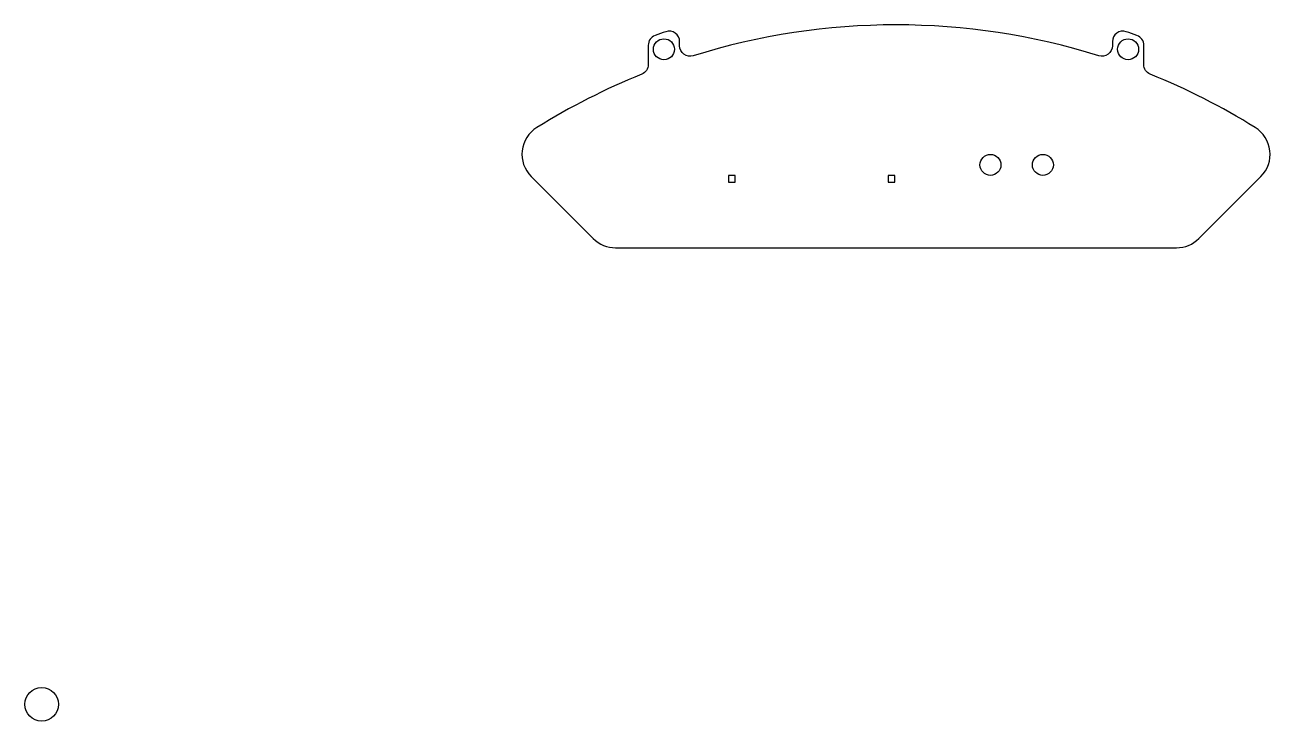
# Model space of a CAD drawing. Header units: millimetres. Extents: x -83 to 36, y -2 to 65.
import ezdxf

# ---------------------------------------------------------------- set-up
doc = ezdxf.new("R2010")
doc.units = ezdxf.units.MM
doc.layers.get('0').update_dxf_attribs({"linetype": 'CONTINUOUS'})

msp = doc.modelspace()

# ---------------------------------------------------------------- linework, layer by layer
msp.add_lwpolyline([(28.88, 44.44), (34.81, 50.36, 0.482811), (34.27, 55.03, 0.043376), (24.26, 60.12, -0.305834), (23.64, 61.05), (23.64, 62.88, 0.316261), (22.98, 63.82, 0.003965), (21.96, 64.18, 0.514431), (20.64, 63.23), (20.64, 62.83, -0.505989), (19.34, 61.88, 0.152625), (-19.34, 61.88, -0.505989), (-20.64, 62.83), (-20.64, 63.23, 0.514431), (-21.96, 64.18, 0.003965), (-22.98, 63.82, 0.316261), (-23.64, 62.88), (-23.64, 61.05, -0.305834), (-24.26, 60.12, 0.043376), (-34.27, 55.03, 0.482811), (-34.81, 50.36), (-28.88, 44.44, 0.198912), (-26.76, 43.56), (26.76, 43.56, 0.198912)], format="xyb", close=True)
for points in [[(-15.35, 50.45), (-15.99, 50.45), (-15.99, 49.81), (-15.35, 49.81)], [(-0.11, 50.45), (-0.75, 50.45), (-0.75, 49.81), (-0.11, 49.81)]]:
    msp.add_lwpolyline(points, close=True)
for centre, radius in [((-22.14, 62.5), 1), ((22.14, 62.5), 1), ((9.01, 51.47), 1), ((14.01, 51.47), 1), ((-81.5, 0), 1.6)]:
    msp.add_circle(centre, radius)

doc.saveas('drawing.dxf')
